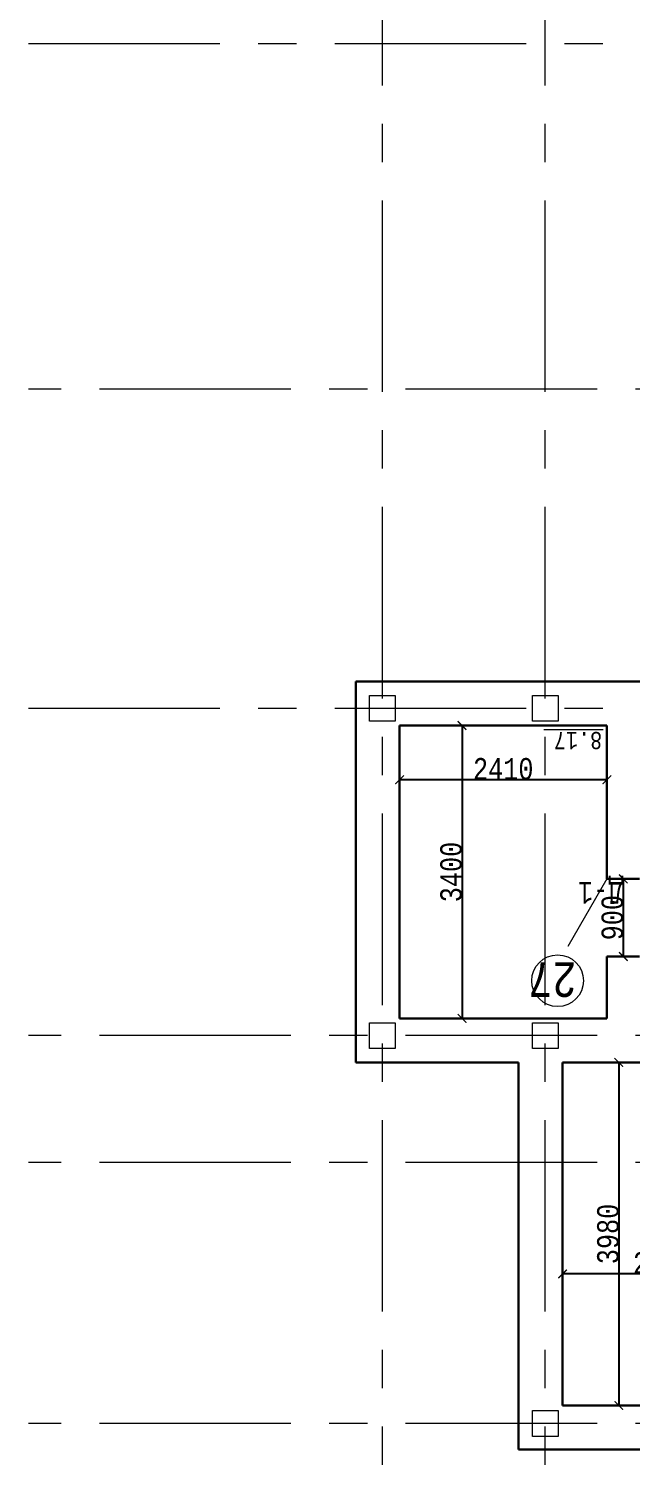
# Model space of a CAD drawing. Header units: millimetres. Extents: x -689206 to 4969298, y -1019800 to 703299.
# Drawn here: x -132363 to -125363, y -589650 to -573086 of the extents above; entities that cross this region are included whole.
import ezdxf

# ---------------------------------------------------------------- set-up
doc = ezdxf.new("R2010")
doc.units = ezdxf.units.MM
doc.linetypes.add('осеваяX2', pattern=[101.6, 63.5, -12.7, 12.7, -12.7])
for name, color, linetype, lineweight in [('несущие', 7, 'Continuous', 30), ('РАЗМЕРЫ', 7, 'Continuous', 9), ('стены', 7, 'Continuous', 20)]:
    doc.layers.add(name, color=color, linetype=linetype, lineweight=lineweight)
doc.layers.add('четотам', color=7, linetype='Continuous')
doc.styles.add('Аннотативный', font='isocteur.ttf', dxfattribs={"width": 0.7, "height": 250})
doc.dimstyles.new('Аннотативный', dxfattribs={"dimscale": 0, "dimtxt": 250, "dimasz": 100, "dimexe": 1.25, "dimexo": 0.625, "dimtad": 1, "dimdec": 0, "dimtxsty": 'Аннотативный', "dimblk": 'ARCHTICK', "dimcen": 2.5, "dimadec": 0, "dimazin": 0, "dimtfac": 1, "dimtdec": 0, "dimtmove": 0, "dimatfit": 3, "dimfxl": 1, "dimarcsym": 0})

# ---------------------------------------------------------------- blocks, each defined once
blk = doc.blocks.new('_ArchTick')
at = {"color": 0, "linetype": 'ByBlock', "const_width": 0.15}
blk.add_lwpolyline([(-0.5, -0.5), (0.5, 0.5)], dxfattribs=at)
blk = doc.blocks.new('*D3340')
at = {"layer": 'Defpoints', "color": 0, "lineweight": 0, "transparency": 16777216}
for p in [(-125458, -582950), (-125458, -583850), (-125458, -583850)]:
    blk.add_point(p, dxfattribs=at)
at = {"layer": 'стены', "color": 0, "lineweight": -2, "transparency": 16777216}
for p, q in [((-125459, -582950), (-125460, -582950)), ((-125458, -582950), (-125458, -583850)), ((-125459, -583850), (-125460, -583850))]:
    blk.add_line(p, q, dxfattribs=at)
at = {"layer": 'стены', "color": 0, "lineweight": -2, "transparency": 16777216, "xscale": 100, "yscale": 100, "zscale": 100}
for p, rotation in [((-125458, -582950), 90), ((-125458, -583850), 270)]:
    blk.add_blockref('_ArchTick', p, dxfattribs=dict(at, rotation=rotation))
at = {"layer": 'стены', "color": 0, "lineweight": 5, "transparency": 16777216, "insert": (-125584, -583400), "char_height": 250, "attachment_point": 5, "rotation": 90, "style": 'Аннотативный'}
blk.add_mtext('900', dxfattribs=at)
blk = doc.blocks.new('*D3348')
at = {"layer": 'Defpoints', "color": 0, "lineweight": 0, "transparency": 16777216}
for p in [(-128055, -581171), (-125648, -581171), (-128055, -581800)]:
    blk.add_point(p, dxfattribs=at)
at = {"layer": 'стены', "color": 0, "lineweight": -2, "transparency": 16777216}
for p, q in [((-128055, -581171), (-128055, -581802)), ((-125648, -581171), (-125648, -581802)), ((-125648, -581800), (-128055, -581800))]:
    blk.add_line(p, q, dxfattribs=at)
at = {"layer": 'стены', "color": 0, "lineweight": -2, "transparency": 16777216, "xscale": 100, "yscale": 100, "zscale": 100, "rotation": 180}
blk.add_blockref('_ArchTick', (-128055, -581800), dxfattribs=at)
at = {"layer": 'стены', "color": 0, "lineweight": -2, "transparency": 16777216, "xscale": 100, "yscale": 100, "zscale": 100}
blk.add_blockref('_ArchTick', (-125648, -581800), dxfattribs=at)
at = {"layer": 'стены', "color": 0, "lineweight": 5, "transparency": 16777216, "insert": (-126852, -581675), "char_height": 250, "attachment_point": 5, "style": 'Аннотативный'}
blk.add_mtext('2410', dxfattribs=at)
blk = doc.blocks.new('*D3389')
at = {"layer": 'Defpoints', "color": 0, "linetype": 'ByBlock', "lineweight": 0, "transparency": 16777216}
for p in [(-126163, -585079), (-126163, -589059), (-125510, -589059)]:
    blk.add_point(p, dxfattribs=at)
at = {"layer": 'РАЗМЕРЫ', "color": 0, "linetype": 'ByBlock', "lineweight": -2, "transparency": 16777216}
for p, q in [((-126163, -585079), (-125508, -585079)), ((-125510, -585079), (-125510, -589059)), ((-126163, -589059), (-125508, -589059))]:
    blk.add_line(p, q, dxfattribs=at)
at = {"layer": 'РАЗМЕРЫ', "color": 0, "linetype": 'ByBlock', "lineweight": -2, "transparency": 16777216, "xscale": 100, "yscale": 100, "zscale": 100}
for p, rotation in [((-125510, -585079), 90), ((-125510, -589059), 270)]:
    blk.add_blockref('_ArchTick', p, dxfattribs=dict(at, rotation=rotation))
at = {"layer": 'РАЗМЕРЫ', "color": 0, "linetype": 'ByBlock', "lineweight": 5, "transparency": 16777216, "insert": (-125635, -587069), "char_height": 250, "attachment_point": 5, "rotation": 90, "style": 'Аннотативный'}
blk.add_mtext('3980', dxfattribs=at)
blk = doc.blocks.new('*D3390')
at = {"layer": 'Defpoints', "color": 0, "linetype": 'ByBlock', "lineweight": 0, "transparency": 16777216}
for p in [(-126163, -587533), (-126163, -589059), (-123826, -589059)]:
    blk.add_point(p, dxfattribs=at)
at = {"layer": 'РАЗМЕРЫ', "color": 0, "linetype": 'ByBlock', "lineweight": -2, "transparency": 16777216}
for p, q in [((-126163, -589058), (-126163, -587532)), ((-123826, -587533), (-126163, -587533)), ((-123826, -589058), (-123826, -587532))]:
    blk.add_line(p, q, dxfattribs=at)
at = {"layer": 'РАЗМЕРЫ', "color": 0, "linetype": 'ByBlock', "lineweight": -2, "transparency": 16777216, "xscale": 100, "yscale": 100, "zscale": 100, "rotation": 180}
blk.add_blockref('_ArchTick', (-126163, -587533), dxfattribs=at)
at = {"layer": 'РАЗМЕРЫ', "color": 0, "linetype": 'ByBlock', "lineweight": -2, "transparency": 16777216, "xscale": 100, "yscale": 100, "zscale": 100}
blk.add_blockref('_ArchTick', (-123826, -587533), dxfattribs=at)
at = {"layer": 'РАЗМЕРЫ', "color": 0, "linetype": 'ByBlock', "lineweight": 5, "transparency": 16777216, "insert": (-124995, -587408), "char_height": 250, "attachment_point": 5, "style": 'Аннотативный'}
blk.add_mtext('2340', dxfattribs=at)
blk = doc.blocks.new('*D3394')
at = {"layer": 'Defpoints', "color": 0, "linetype": 'ByBlock', "lineweight": 0, "transparency": 16777216}
for p in [(-128055, -581171), (-128055, -584569), (-127330, -584569)]:
    blk.add_point(p, dxfattribs=at)
at = {"layer": 'РАЗМЕРЫ', "color": 0, "linetype": 'ByBlock', "lineweight": -2, "transparency": 16777216}
for p, q in [((-128054, -581171), (-127329, -581171)), ((-127330, -581171), (-127330, -584569)), ((-128054, -584569), (-127329, -584569))]:
    blk.add_line(p, q, dxfattribs=at)
at = {"layer": 'РАЗМЕРЫ', "color": 0, "linetype": 'ByBlock', "lineweight": -2, "transparency": 16777216, "xscale": 100, "yscale": 100, "zscale": 100}
for p, rotation in [((-127330, -581171), 90), ((-127330, -584569), 270)]:
    blk.add_blockref('_ArchTick', p, dxfattribs=dict(at, rotation=rotation))
at = {"layer": 'РАЗМЕРЫ', "color": 0, "linetype": 'ByBlock', "lineweight": 5, "transparency": 16777216, "insert": (-127456, -582870), "char_height": 250, "attachment_point": 5, "rotation": 90, "style": 'Аннотативный'}
blk.add_mtext('3400', dxfattribs=at)

msp = doc.modelspace()

# ---------------------------------------------------------------- linework, layer by layer
at = {"layer": 'несущие', "color": 0}
for p, q in [((-125648.4, -583850.1), (-125648.4, -584568.6)), ((-125459.6, -583850.1), (-125648.4, -583850.1)), ((-125648.4, -583850.1), (-125268.4, -583850.1)), ((-128054.9, -584568.6), (-125648.4, -584568.6)), ((-128564.9, -585078.6), (-126673.4, -585078.6)), ((-126673.4, -585078.6), (-126673.4, -589568.6)), ((-126163.4, -585078.6), (-124937.1, -585078.6)), ((-126163.4, -585078.6), (-126163.4, -589058.6)), ((-123825.6, -589058.6), (-126163.4, -589058.6)), ((-126673.4, -589568.6), (-122250.7, -589568.6))]:
    msp.add_line(p, q, dxfattribs=at)
at = {"layer": 'РАЗМЕРЫ', "linetype": 'осеваяX2', "lineweight": 5, "ltscale": 35}
for p, q in [((-128254.9, -598637.6), (-128254.9, -548796.3)), ((-132363.4, -573260.7), (-65310.7, -573260.7)), ((-132363.4, -580970.7), (-65310.7, -580970.7))]:
    msp.add_line(p, q, dxfattribs=at)
at = {"layer": 'РАЗМЕРЫ', "color": 1, "lineweight": 25, "ltscale": 35}
for p, q in [((-128564.9, -580660.7), (-128564.9, -580970.7)), ((-128564.9, -585078.6), (-128564.9, -584768.6))]:
    msp.add_line(p, q, dxfattribs=at)
at = {"layer": 'РАЗМЕРЫ'}
msp.add_line((-125692.2, -581221.2), (-126381.5, -581221.2), dxfattribs=at)
at = {"layer": 'стены', "linetype": 'осеваяX2', "lineweight": 5, "ltscale": 35}
for p, q in [((-126363.4, -598637.6), (-126363.4, -548796.3)), ((-65310.7, -577268.6), (-132363.4, -577268.6)), ((-65310.7, -584768.6), (-132363.4, -584768.6)), ((-65310.7, -586241.2), (-132363.4, -586241.2)), ((-65310.7, -589268.6), (-132363.4, -589268.6))]:
    msp.add_line(p, q, dxfattribs=at)
at = {"layer": 'стены', "lineweight": 30}
for p, q in [((-128564.9, -580660.7), (-127054.9, -580660.7)), ((-128564.9, -585078.6), (-128564.9, -580660.7)), ((-126544.9, -580660.7), (-127054.9, -580660.7)), ((-123825.7, -580660.7), (-126544.9, -580660.7)), ((-128054.9, -584568.6), (-128054.9, -581170.7)), ((-126544.9, -581170.7), (-128054.9, -581170.7)), ((-125648.4, -581170.7), (-126544.9, -581170.7)), ((-125648.4, -582950.1), (-125648.4, -581170.7)), ((-125268.4, -582950.1), (-125648.4, -582950.1))]:
    msp.add_line(p, q, dxfattribs=at)
at = {"layer": 'стены', "lineweight": 9}
msp.add_line((-125648.4, -582950.1), (-126101.7, -583735.2), dxfattribs=at)
at = {"layer": 'стены', "lineweight": 20}
for points in [[(-128104.9, -581120.7), (-128404.9, -581120.7), (-128404.9, -580820.7), (-128104.9, -580820.7)], [(-126213.4, -581120.7), (-126513.4, -581120.7), (-126513.4, -580820.7), (-126213.4, -580820.7)], [(-128104.9, -584918.6), (-128404.9, -584918.6), (-128404.9, -584618.6), (-128104.9, -584618.6)], [(-126213.4, -584918.6), (-126513.4, -584918.6), (-126513.4, -584618.6), (-126213.4, -584618.6)], [(-126213.4, -589418.6), (-126513.4, -589418.6), (-126513.4, -589118.6), (-126213.4, -589118.6)]]:
    msp.add_lwpolyline(points, close=True, dxfattribs=at)
at = {"layer": 'четотам', "lineweight": 13}
msp.add_circle((-126220.7, -584131), 300, dxfattribs=at)

# ---------------------------------------------------------------- texts
at = {"layer": 'РАЗМЕРЫ', "insert": (-125703.9, -581445.3), "char_height": 200, "width": 656.117, "attachment_point": 1, "rotation": 180, "style": 'Аннотативный'}
msp.add_mtext('8.17', dxfattribs=at)
at = {"layer": 'РАЗМЕРЫ', "lineweight": 20, "ltscale": 150, "insert": (-125458.4, -583237.6), "char_height": 250, "width": 922.913, "attachment_point": 1, "rotation": 180, "style": 'Аннотативный'}
msp.add_mtext('Д-1', dxfattribs=at)
at = {"layer": 'РАЗМЕРЫ', "lineweight": 13, "ltscale": 150, "insert": (-126000.9, -584318.2), "char_height": 401.1, "width": 1460, "attachment_point": 1, "rotation": 180, "style": 'Аннотативный'}
msp.add_mtext('27', dxfattribs=at)

# ---------------------------------------------------------------- dimensions: what is measured, and where the dimension line sits
at = {"layer": 'РАЗМЕРЫ', "linetype": 'ByBlock', "lineweight": 5}
for base, p1, p2, angle, text, picture, middle in [((-127329.9, -584568.6), (-128054.9, -581170.7), (-128054.9, -584568.6), 270, '3400', '*D3394', (-127455.5, -582869.7)), ((-126163.4, -587533.5), (-123825.6, -589058.6), (-126163.4, -589058.6), 180, '2340', '*D3390', (-124994.5, -587407.9))]:
    dim = msp.add_linear_dim(base=base, p1=p1, p2=p2, angle=angle, text=text, dimstyle='Аннотативный', dxfattribs=at)
    dim.commit()
    dim.dimension.update_dxf_attribs({"geometry": picture, "text_midpoint": middle})
dim = msp.add_linear_dim(base=(-125509.6, -589058.6), p1=(-126163.4, -585078.6), p2=(-126163.4, -589058.6), angle=270, dimstyle='Аннотативный', dxfattribs=at)
dim.commit()
dim.dimension.update_dxf_attribs({"geometry": '*D3389', "text_midpoint": (-125635.2, -587068.6)})
at = {"layer": 'стены', "lineweight": 5}
dim = msp.add_linear_dim(base=(-128054.9, -581800.3), p1=(-125648.4, -581170.7), p2=(-128054.9, -581170.7), angle=180, text='2410', dimstyle='Аннотативный', dxfattribs=at)
dim.commit()
dim.dimension.update_dxf_attribs({"geometry": '*D3348', "text_midpoint": (-126851.6, -581674.6)})
dim = msp.add_linear_dim(base=(-125458.4, -583850.1), p1=(-125458.4, -582950.1), p2=(-125458.4, -583850.1), angle=270, dimstyle='Аннотативный', dxfattribs=at)
dim.commit()
dim.dimension.update_dxf_attribs({"geometry": '*D3340', "text_midpoint": (-125584, -583400.1)})

doc.saveas('drawing.dxf')
